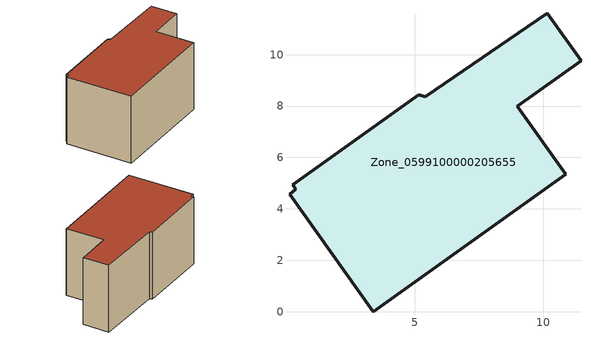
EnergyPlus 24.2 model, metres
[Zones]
Zone_0599100000205655
 floor ground (C_G): 5.4,8.36 10.16,11.61 11.47,9.77 8.98,8 10.87,5.35 3.38,0 0.12,4.58 0.38,4.76 0.26,4.93 5.16,8.44 z0
 wall outside (C_F): 0.12,4.58 3.38,0 10.87,5.35 8.98,8 11.47,9.77 10.16,11.61 5.4,8.36 5.16,8.44 0.26,4.93 0.38,4.76 0.12,4.58 z0:5.79
 roof outside (C_R): 0.38,4.76 0.12,4.58 3.38,0 10.87,5.35 8.98,8 11.47,9.77 10.16,11.61 5.4,8.36 5.16,8.44 0.26,4.93 z5.79
[BUILDING]
Pand.0599100000205655: North Axis=0; Terrain=City; Loads Convergence Tolerance Value=0.04; Temperature Convergence Tolerance Value=0.4; Solar Distribution=FullExterior; Maximum Number of Warmup Days=25; Minimum Number of Warmup Days=1
[Site:Location]
Rotterdam.The.Hague.AP_ZH_NLD Design_Conditions: Latitude=51.96; Longitude=4.45; Time Zone=1; Elevation=-4.5
[SITE:GROUNDTEMPERATURE:BUILDINGSURFACE]
18, 18, 18, 18, 18, 18, 18, 18, 18, 18, 18, 18
[MATERIAL] Thermal Absorptance=0.9; Solar Absorptance=0.7; Visible Absorptance=0.7
Name | Roughness | Thickness | Conductivity | Density | Specific Heat
G.TC.1975-1991 | MediumSmooth | 0.15 | 0.288461 | 540 | 1210
F.TC.1975-1991 | Rough | 0.3 | 0.230769 | 1920 | 840
R.TC.1975-1991 | MediumRough | 0.2 | 0.153846 | 1500 | 1000
[CONSTRUCTION]
C_G: G.TC.1975-1991
C_F: F.TC.1975-1991
C_R: R.TC.1975-1991
[ZONE]
Zone_0599100000205655: Type=1; Multiplier=1; Ceiling Height=Autocalculate; Volume=Autocalculate; Floor Area=autocalculate; Part of Total Floor Area=Yes
[ZONEINFILTRATION:DESIGNFLOWRATE]
Infil_Zone_0599100000205655: Zone or ZoneList or Space or SpaceList=Zone_0599100000205655; Schedule=AlwaysOn; Design Flow Rate Calculation Method=Flow/Area; Flow Rate per Floor Area=0.003; Constant Term Coefficient=1; Temperature Term Coefficient=0; Velocity Term Coefficient=0; Velocity Squared Term Coefficient=0
[HVACTEMPLATE:ZONE:IDEALLOADSAIRSYSTEM]
Zone_0599100000205655: Maximum Heating Supply Air Temperature=50; Minimum Cooling Supply Air Temperature=13; Maximum Heating Supply Air Humidity Ratio=0.0156; Minimum Cooling Supply Air Humidity Ratio=0.0077; Heating Limit=NoLimit; Cooling Limit=NoLimit; Dehumidification Control Type=ConstantSensibleHeatRatio; Cooling Sensible Heat Ratio=0.7; Dehumidification Setpoint=60; Humidification Control Type=None; Humidification Setpoint=30; Outdoor Air Method=None; Outdoor Air Flow Rate per Person=0.00944; Outdoor Air Flow Rate per Zone Floor Area=0; Outdoor Air Flow Rate per Zone=0; Demand Controlled Ventilation Type=None; Outdoor Air Economizer Type=NoEconomizer; Heat Recovery Type=None; Sensible Heat Recovery Effectiveness=0.7; Latent Heat Recovery Effectiveness=0.65
[ZONECONTROL:THERMOSTAT]
ThermostatControl_Zone_0599100000205655: Zone or ZoneList=Zone_0599100000205655; Control Type Schedule=DualSetpointControlType; Control 1=Thermostat_Zone_0599100000205655; Temperature Difference Between Cutout And Setpoint=0
[THERMOSTATSETPOINT:DUALSETPOINT]
Thermostat_Zone_0599100000205655: Heating Setpoint Temperature Schedule=HeatingSetpoint_Zone_0599100000205655; Cooling Setpoint Temperature Schedule=CoolingSetpoint_Zone_0599100000205655
[SCHEDULE:COMPACT]
HeatingSetpoint_Zone_0599100000205655: Through: 12/31, For: AllDays, Until: 24:00, 21
CoolingSetpoint_Zone_0599100000205655: Through: 12/31, For: AllDays, Until: 24:00, 24
DualSetpointControlType: Through: 12/31, For: AllDays, Until: 24:00, 4
AlwaysOn: Through: 12/31, For: AllDays, Until: 24:00, 1
